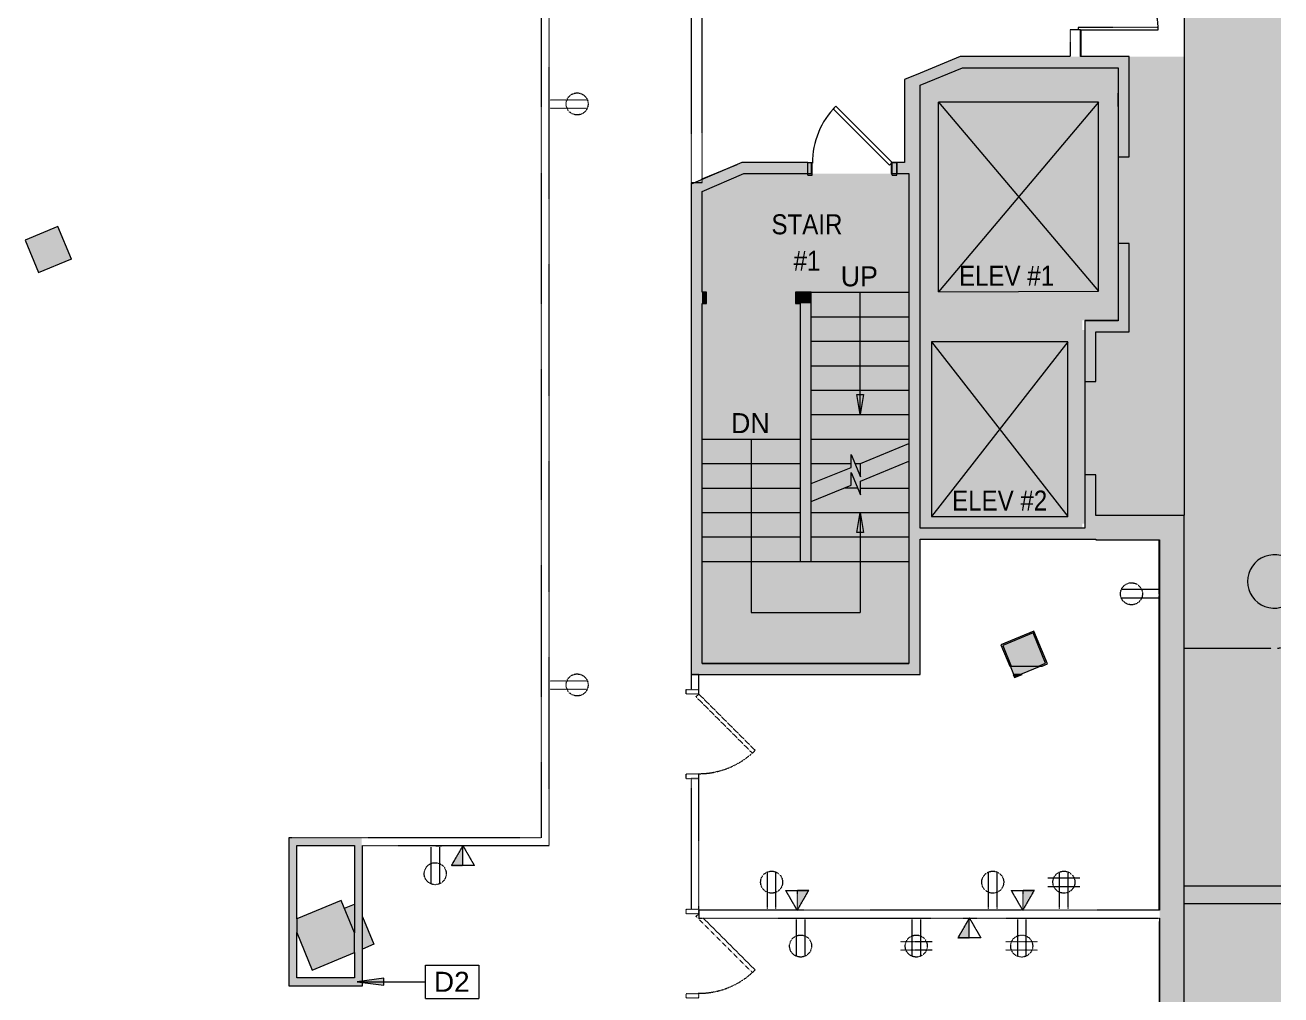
# Model space of a CAD drawing. Header units: inches. Extents: x 488 to 2071, y 800 to 2512.
# Drawn here: x 1506 to 2071, y 1440 to 1876 of the extents above; entities that cross this region are included whole.
import ezdxf

# ---------------------------------------------------------------- set-up
doc = ezdxf.new("R2010")
doc.units = ezdxf.units.IN
doc.header["$MEASUREMENT"] = 0
doc.linetypes.add('Demolished', pattern=[0.1875, 0.125, -0.0625])
doc.linetypes.add('IMPORT-HIDDEN _2_', pattern=[0.375, 0.25, -0.125])
for name, color, linetype, lineweight in [('A-ANNO-KEYN', 231, 'Continuous', 9), ('A-ANNO-NOTE', 131, 'Demolished', 9), ('A-DETL-GENF', 92, 'Continuous', 9), ('A-DOOR', 31, 'Demolished', 9), ('A-DOOR-FRAM', 31, 'Demolished', 20), ('A-Flor-Shel-Evtr', 8, 'Continuous', 9), ('A-Flor-Shel-Strs', 8, 'Continuous', 9), ('A-Flor-Shel-Text', 8, 'Continuous', 9), ('A-Flor-Shel-Tptn', 8, 'Continuous', 9), ('A-WALL', 113, 'Demolished', 9), ('A-Wall-Abov', 8, 'IMPORT-HIDDEN _2_', 9), ('A-WALL-PATT', 111, 'Continuous', 13), ('A-Wall-Shel', 8, 'Continuous', 9), ('A-Wall-Shel-Fill', 8, 'Continuous', 9), ('E-ELEC-FIXT', 91, 'Demolished', 9), ('G-Anno-Ttlb', 8, 'Continuous', 9), ('I-WALL', 2, 'Demolished', 9), ('S-Cols', 8, 'Continuous', 9), ('S-Cols-Fill', 8, 'Continuous', 9)]:
    doc.layers.add(name, color=color, linetype=linetype, lineweight=lineweight)
doc.styles.add('Arial', font='arial.ttf', dxfattribs={"height": 9})
doc.styles.add('Stylus BT', font='stylu.ttf', dxfattribs={"width": 0.9, "height": 9})
doc.styles.add('Stylus BT_2', font='stylu.ttf', dxfattribs={"height": 9})

# ---------------------------------------------------------------- blocks, each defined once
blk = doc.blocks.new('Revit Link EDITED_dwg-5488103-Level 1 DEMOLITION')
at = {"layer": 'A-Wall-Shel-Fill'}
h = blk.add_hatch(color=7, dxfattribs=at)
h.paths.add_polyline_path([(1997.3, 1817.26), (1997.3, 1817.26), (1997.3, 1821.26)], flags=0)
h.paths.add_polyline_path([(1980.8, 1862.29), (1980.8, 1873.79), (1980.39, 1873.79), (1980.39, 1862.29)], flags=0)
h = blk.add_hatch(color=7, dxfattribs=at)
h.paths.add_polyline_path([(1810.3, 1807.1), (1826.08, 1813.8), (1810.3, 1807.27)], flags=0)
h.paths.add_polyline_path([(1810.3, 1805.45), (1810.3, 1807.1), (1806.39, 1805.45), (1810.3, 1805.45)], flags=0)
h.paths.add_polyline_path([(1859.28, 1809.68), (1859.28, 1814.61), (1857.8, 1814.61), (1857.8, 1809.68)], flags=0)
h.paths.add_polyline_path([(1895.28, 1809.68), (1897.8, 1809.68), (1897.8, 1814.61), (1895.28, 1814.61)], flags=0)
blk.add_hatch(color=7, dxfattribs=at).paths.add_polyline_path([(1997.17, 1743.51), (1997.3, 1743.51), (1997.3, 1743.58), (1982.3, 1743.58), (1982.3, 1743.51), (1987.3, 1743.51)], flags=0)
h = blk.add_hatch(color=7, dxfattribs=at)
h.paths.add_polyline_path([(1972.22, 1280.32), (2027.09, 1303.05), (2027.09, 1656.01), (2026.97, 1656.01), (2026.97, 1303.14), (1972.17, 1280.44)], flags=0)
h.paths.add_polyline_path([(1967.97, 1290.6), (2005.83, 1306.29), (2005.5, 1306.29), (1967.92, 1290.72)], flags=0)
h.paths.add_polyline_path([(2015.97, 1322.04), (2015.97, 1474.97), (2015.84, 1474.97), (2015.84, 1322.04)], flags=0)
h.paths.add_polyline_path([(2015.97, 1478.47), (2015.97, 1617.88), (2015.84, 1617.88), (2015.84, 1478.47)], flags=0)
h.paths.add_polyline_path([(2015.97, 1620.63), (2015.97, 1645.02), (2015.84, 1645.02), (2015.84, 1620.63)], flags=0)
h = blk.add_hatch(color=7, dxfattribs=at)
h.paths.add_polyline_path([(1657.5, 1461.02), (1662.62, 1463.14), (1657.5, 1475.43), (1657.5, 1461.53)], flags=0)
h.paths.add_polyline_path([(1654, 1468.36), (1654, 1481.21), (1649.46, 1479.33), (1653.98, 1468.41)], flags=0)
at = {"layer": 'G-Anno-Ttlb'}
for points in [[(1881.3, 1701.31), (1879.8, 1710.31), (1882.8, 1710.31)], [(1879.8, 1648.31), (1881.3, 1657.31), (1882.8, 1648.31)]]:
    blk.add_hatch(color=7, dxfattribs=at).paths.add_polyline_path(points, flags=0)
at = {"layer": 'S-Cols-Fill'}
for points in [[(2067.56, 1614.29), (2069.91, 1614.52), (2070.51, 1614.7), (2070.51, 1637.87), (2069.91, 1638.06), (2067.56, 1638.29), (2065.22, 1638.06), (2062.97, 1637.37), (2060.9, 1636.27), (2059.08, 1634.77), (2057.59, 1632.95), (2056.48, 1630.88), (2055.8, 1628.63), (2055.56, 1626.29), (2055.8, 1623.95), (2056.48, 1621.7), (2057.59, 1619.62), (2059.08, 1617.8), (2060.9, 1616.31), (2062.97, 1615.2), (2065.22, 1614.52)], [(1951.08, 1584.47), (1953.5, 1584.47), (1962.56, 1588.22), (1948.94, 1588.22), (1950.49, 1584.47), (1950.84, 1584.47)]]:
    blk.add_hatch(color=7, dxfattribs=at).paths.add_polyline_path(points, flags=0)
at = {"layer": 'A-Flor-Shel-Evtr', "color": 7}
for p, q in [((1997.31, 1817.26), (1997.31, 1778.26)), ((1974.7, 1733.96), (1913.45, 1655.45)), ((1982.3, 1716.24), (1982.3, 1674.24))]:
    blk.add_line(p, q, dxfattribs=at)
at = {"layer": 'A-Flor-Shel-Evtr', "color": 7, "flags": 128}
for points in [[(1988.55, 1841.79), (1916.55, 1756.54), (1916.55, 1841.79)], [(1916.55, 1756.54), (1988.55, 1756.79), (1988.55, 1841.79), (1916.55, 1841.79), (1988.55, 1756.79)], [(1913.45, 1733.96), (1913.45, 1655.45), (1974.7, 1655.45), (1974.7, 1733.96), (1913.45, 1733.96), (1974.7, 1655.45)]]:
    blk.add_lwpolyline(points, dxfattribs=at)
at = {"layer": 'A-Flor-Shel-Strs', "color": 7}
for p, q in [((1859.3, 1756.31), (1903.3, 1756.31)), ((1859.3, 1745.31), (1903.3, 1745.31)), ((1859.3, 1734.31), (1903.3, 1734.31)), ((1859.3, 1723.31), (1903.3, 1723.31)), ((1859.3, 1712.31), (1903.3, 1712.31)), ((1859.3, 1701.31), (1903.3, 1701.31)), ((1810.3, 1690.31), (1854.3, 1690.31)), ((1859.3, 1690.31), (1903.3, 1690.31)), ((1810.3, 1679.31), (1854.3, 1679.31)), ((1859.3, 1679.31), (1877.3, 1679.31)), ((1879.3, 1679.31), (1881.3, 1679.31)), ((1810.3, 1668.31), (1854.3, 1668.31)), ((1880.3, 1668.31), (1874.3, 1668.31)), ((1881.3, 1668.31), (1903.3, 1668.31)), ((1810.3, 1657.31), (1854.3, 1657.31)), ((1859.3, 1657.31), (1903.3, 1657.31)), ((1810.3, 1646.31), (1854.3, 1646.31)), ((1859.3, 1646.31), (1903.3, 1646.31)), ((1810.3, 1635.31), (1854.3, 1635.31)), ((1859.3, 1635.31), (1903.3, 1635.31))]:
    blk.add_line(p, q, dxfattribs=at)
at = {"layer": 'A-Flor-Shel-Strs', "color": 7, "flags": 128}
for points in [[(1859.3, 1670.31), (1877.3, 1677.56), (1877.3, 1683.31), (1881.55, 1673.31), (1881.55, 1679.31), (1903.3, 1688.31)], [(1859.3, 1662.31), (1877.3, 1669.56), (1877.3, 1675.31), (1881.55, 1665.31), (1881.55, 1671.31), (1903.3, 1680.31)]]:
    blk.add_lwpolyline(points, dxfattribs=at)
at = {"layer": 'A-Wall-Abov', "color": 7}
for p, q in [((2027.09, 1955.6), (2027.09, 1656.01)), ((2027.09, 1596.29), (2066.09, 1596.29)), ((2070.51, 1489.3), (2027.09, 1489.3)), ((2070.51, 1481.29), (2027.09, 1481.29))]:
    blk.add_line(p, q, dxfattribs=at)
blk.add_arc((2065.77, 1626.49), 30.37, 276.0955, 279.0083, dxfattribs=at)
at = {"layer": 'A-Wall-Shel', "color": 7}
for p, q in [((2002.31, 1817.26), (2002.31, 1862.29)), ((1997.3, 1839.83), (1997.3, 1817.26)), ((1810.3, 1807.27), (1826.08, 1813.8)), ((1857.8, 1809.68), (1859.29, 1809.68)), ((1997.3, 1778.26), (1997.3, 1743.58)), ((2015.84, 1620.63), (2015.84, 1645.02)), ((2015.84, 1478.47), (2015.84, 1617.88)), ((1810.3, 1589.47), (1903.3, 1589.47)), ((2015.84, 1473.47), (2015.84, 1322.04))]:
    blk.add_line(p, q, dxfattribs=at)
at = {"layer": 'A-Wall-Shel', "color": 7, "flags": 128}
for points in [[(1980.8, 1862.29), (1980.8, 1873.79), (1980.39, 1873.79)], [(1997.3, 1857.29), (1997.3, 1839.83), (1997.3, 1845.83)], [(1857.8, 1814.61), (1859.28, 1814.61), (1859.28, 1809.68)], [(1897.8, 1814.61), (1895.28, 1814.61), (1895.28, 1809.68), (1897.8, 1809.68)], [(1997.3, 1743.58), (1982.3, 1743.58), (1982.3, 1743.51)], [(1972.17, 1280.44), (1972.22, 1280.32), (2027.09, 1303.05), (2027.09, 1656.01), (2026.97, 1656.01)]]:
    blk.add_lwpolyline(points, dxfattribs=at)
at = {"layer": 'G-Anno-Ttlb', "color": 7}
for p, q in [((1881.3, 1701.31), (1881.3, 1756.31)), ((1881.3, 1701.31), (1879.8, 1710.31)), ((1879.8, 1710.31), (1882.8, 1710.31)), ((1882.8, 1710.31), (1881.3, 1701.31)), ((1879.8, 1648.31), (1881.3, 1657.31)), ((1881.3, 1657.31), (1881.3, 1612.39)), ((1881.3, 1657.31), (1882.8, 1648.31)), ((1882.8, 1648.31), (1879.8, 1648.31))]:
    blk.add_line(p, q, dxfattribs=at)
at = {"layer": 'G-Anno-Ttlb', "color": 7, "flags": 128}
blk.add_lwpolyline([(1832.3, 1690.31), (1832.3, 1612.39), (1881.3, 1612.39)], dxfattribs=at)
at = {"layer": 'S-Cols', "color": 7}
for p, q in [((1950.49, 1584.47), (1948.94, 1588.22)), ((1962.56, 1588.22), (1953.5, 1584.47)), ((1649.46, 1479.33), (1654, 1481.21))]:
    blk.add_line(p, q, dxfattribs=at)
at = {"layer": 'S-Cols', "color": 7, "flags": 128}
blk.add_lwpolyline([(1657.5, 1475.5), (1662.62, 1463.14), (1657.5, 1461.02)], dxfattribs=at)
at = {"layer": 'S-Cols', "color": 7}
blk.add_arc((2067.56, 1626.29), 12, 75.6793, 284.3207, dxfattribs=at)
at = {"layer": 'A-Flor-Shel-Text', "char_height": 9, "attachment_point": 2, "line_spacing_factor": 1.091849}
for s, insert, width, style in [('STAIR\\P#1', (1857.42, 1791.37), 37.8875, 'Stylus BT'), ('UP', (1880.97, 1767.98), 19.6867, 'Stylus BT_2'), ('ELEV #1', (1947.17, 1768.25), 52.8692, 'Stylus BT'), ('DN', (1831.97, 1701.98), 21.0486, 'Stylus BT_2'), ('ELEV #2', (1944.08, 1667.16), 52.8692, 'Stylus BT')]:
    blk.add_mtext(s, dxfattribs=dict(at, insert=insert, width=width, style=style))
blk = doc.blocks.new('Single Flush - OTJ_SOLIDFLUSH_ALUM-5213334-Level 1 DEMOLITION')
at = {"layer": 'A-DOOR', "color": 250, "lineweight": 20}
for p, q in [((-8.65, -25.84), (16.67, -0.51)), ((17.91, -1.75), (-7.42, -27.07)), ((16.67, -0.51), (17.91, -1.75)), ((-7.42, -27.07), (-8.65, -25.84))]:
    blk.add_line(p, q, dxfattribs=at)
at = {"layer": 'A-DOOR', "color": 7}
blk.add_arc((17.91, -1.75), 35.81, 179.5, 225, dxfattribs=at)
at = {"layer": 'A-DOOR-FRAM', "color": 250}
for p, q in [((-20, 4), (-20, -1.75)), ((-20, 4), (-18, 4)), ((-18, 4), (-18, -1.75)), ((18, 4), (18, -1.75)), ((18, 4), (20, 4)), ((20, 4), (20, -1.75)), ((-20, -1.75), (-18, -1.75)), ((18, -1.75), (20, -1.75))]:
    blk.add_line(p, q, dxfattribs=at)
blk = doc.blocks.new('Single Flush - OTJ_SOLIDFLUSH_ALUM-V19-Level 1 DEMOLITION')
at = {"layer": 'A-DOOR', "color": 250, "lineweight": 20}
for p, q in [((-8.65, -25.84), (16.67, -0.51)), ((15.95, -3.7), (-7.42, -27.07)), ((16.67, -0.51), (17.91, -1.75)), ((-7.42, -27.07), (-8.65, -25.84))]:
    blk.add_line(p, q, dxfattribs=at)
at = {"layer": 'A-DOOR', "color": 7}
blk.add_arc((17.91, -1.75), 35.81, 179.5, 225, dxfattribs=at)
at = {"layer": 'A-DOOR-FRAM', "color": 250}
for p, q in [((-20, 4), (-20, -1.75)), ((-20, 4), (-18, 4)), ((-18, 4), (-18, -1.75)), ((18, 4), (18, -1.75)), ((18, 4), (20, 4)), ((20, 4), (20, -1.75)), ((-20, -1.75), (-18, -1.75)), ((18, -1.75), (20, -1.75))]:
    blk.add_line(p, q, dxfattribs=at)
blk = doc.blocks.new('Double Glass Door - Full Rail - Long Pull-5251887-Level 1 DEMOLITION')
at = {"layer": 'A-DOOR', "color": 250, "lineweight": 20}
for p, q in [((-36, 37.26), (-35, 37.26)), ((-36, 2.31), (-36, 37.26)), ((-35, 37.26), (-35, 1.26)), ((35, 37.26), (35, 1.26)), ((36, 37.26), (35, 37.26)), ((36, 2.31), (36, 37.26)), ((-35, 1.26), (-36, 1.26)), ((35, 1.26), (36, 1.26))]:
    blk.add_line(p, q, dxfattribs=at)
at = {"layer": 'A-DOOR', "color": 7}
for centre, start, end in [((-36, 1.26), 359.5, 90), ((36, 1.26), 90, 180.5)]:
    blk.add_arc(centre, 36, start, end, dxfattribs=at)
blk = doc.blocks.new('PS - Power Device _Wall Base_ - Duplex-4862727-Level 1 DEMOLITION')
at = {"layer": 'E-ELEC-FIXT', "color": 7}
for p, q in [((1426.48, 995.66), (1426.4, 995.49)), ((1426.48, 995.66), (1429, 994.57)), ((1428.93, 994.4), (1429, 994.57))]:
    blk.add_line(p, q, dxfattribs=at)
blk = doc.blocks.new('Single Flush - OTJ_SOLIDFLUSH_ALUM-5309654-Level 1 DEMOLITION')
at = {"layer": 'A-DOOR', "color": 55, "linetype": 'Continuous', "lineweight": 20}
for p, q in [((-7.42, 27.82), (-8.65, 26.59)), ((-8.65, 26.59), (16.67, 1.26)), ((17.91, 2.5), (-7.42, 27.82)), ((16.67, 1.26), (17.91, 2.5))]:
    blk.add_line(p, q, dxfattribs=at)
at = {"layer": 'A-DOOR', "linetype": 'Continuous'}
blk.add_arc((17.91, 2.5), 35.81, 135, 180.5, dxfattribs=at)
at = {"layer": 'A-DOOR-FRAM', "color": 55, "linetype": 'Continuous'}
for p, q in [((-20, -3.25), (-20, 2.5)), ((-20, 2.5), (-18, 2.5)), ((-18, -3.25), (-18, 2.5)), ((18, -3.25), (18, 2.5)), ((18, 2.5), (20, 2.5)), ((20, -3.25), (20, 2.5)), ((-20, -3.25), (-18, -3.25)), ((18, -3.25), (20, -3.25))]:
    blk.add_line(p, q, dxfattribs=at)
blk = doc.blocks.new('Keynote Tag - Keynote Number - Boxed-135510-Level 1 DEMOLITION')
at = {"layer": 'A-ANNO-KEYN'}
for p, q in [((-0.125, -0.0792), (-0.125, 0.0781)), ((-0.125, 0.0781), (0.125, 0.0781)), ((0.125, 0.0781), (0.125, -0.0792)), ((-0.125, -0.0792), (0.125, -0.0792))]:
    blk.add_line(p, q, dxfattribs=at)

msp = doc.modelspace()

# ---------------------------------------------------------------- hatches: boundary and pattern name
at = {"layer": 'A-ANNO-KEYN'}
msp.add_hatch(color=256, dxfattribs=at).paths.add_polyline_path([(1655.12, 1446.29), (1667.12, 1444.71), (1667.12, 1447.87)], flags=0)
at = {"layer": 'A-ANNO-NOTE'}
for points in [[(1702.67, 1498.64), (1702.67, 1507.57), (1697.51, 1498.64)], [(1853.09, 1478.4), (1858.24, 1487.34), (1853.09, 1487.34)], [(1954.51, 1478.4), (1959.67, 1487.34), (1954.51, 1487.34)], [(1930.43, 1466.11), (1930.43, 1475.04), (1925.27, 1466.11)]]:
    msp.add_hatch(color=7, dxfattribs=at).paths.add_polyline_path(points, flags=0)
at = {"layer": 'A-DETL-GENF'}
msp.add_hatch(color=9, dxfattribs=at).paths.add_polyline_path([(2027.09, 1388.04), (2059.59, 1388.04), (2059.59, 1392.68), (2070.51, 1392.68), (2070.51, 1614.7), (2069.91, 1614.52), (2067.56, 1614.29), (2065.22, 1614.52), (2062.97, 1615.2), (2060.9, 1616.31), (2059.08, 1617.8), (2057.59, 1619.62), (2056.48, 1621.7), (2055.8, 1623.95), (2055.56, 1626.29), (2055.8, 1628.63), (2056.48, 1630.88), (2057.59, 1632.95), (2059.08, 1634.77), (2060.9, 1636.27), (2062.97, 1637.37), (2065.22, 1638.06), (2067.56, 1638.29), (2069.91, 1638.06), (2070.51, 1637.87), (2070.51, 1971.31), (2069.41, 1970.97), (2067.06, 1970.74), (2064.72, 1970.97), (2062.47, 1971.65), (2060.4, 1972.76), (2058.58, 1974.26), (2057.09, 1976.07), (2055.98, 1978.15), (2055.3, 1980.4), (2055.06, 1982.74), (2055.3, 1985.08), (2055.98, 1987.33), (2057.09, 1989.41), (2058.58, 1991.23), (2060.4, 1992.72), (2062.47, 1993.83), (2064.72, 1994.51), (2067.06, 1994.74), (2069.41, 1994.51), (2070.51, 1994.18), (2070.51, 2213.29), (2059.59, 2213.29), (2059.59, 2217.29), (2027.09, 2217.29), (2027.09, 1957.29), (2026.97, 1957.29), (2026.97, 1862.29), (2002.3, 1862.29), (2002.3, 1817.26), (1999.3, 1817.26), (1999.3, 1778.26), (2002.3, 1778.26), (2002.3, 1738.51), (1987.3, 1738.51), (1987.3, 1716.24), (1982.3, 1716.24), (1982.3, 1739.29), (1981.3, 1739.29), (1981.3, 1652.29), (1982.3, 1652.29), (1982.3, 1674.24), (1987.3, 1674.24), (1987.3, 1656.02), (2027.09, 1656.01), (2027.09, 1449.17)], flags=0)
h = msp.add_hatch(color=9, dxfattribs=at)
h.paths.add_polyline_path([(1810.32, 1589.47), (1903.3, 1589.47), (1903.29, 1809.65), (1829.08, 1809.65), (1810.3, 1801.67), (1810.3, 1756.31), (1812.3, 1756.31), (1812.3, 1751.31), (1810.3, 1751.31), (1810.31, 1589.47)], flags=0)
h.paths.add_polyline_path([(1854.3, 1635.31), (1854.3, 1751.31), (1852.3, 1751.31), (1852.3, 1756.31), (1859.3, 1756.31), (1859.3, 1635.31), (1856.13, 1635.31)], flags=0)
h.paths.add_polyline_path([(1908.3, 1650.27), (1981.3, 1650.27), (1981.3, 1743.77), (1997.3, 1743.77), (1997.3, 1778.26), (1999.3, 1778.26), (1999.3, 1817.26), (1997.3, 1817.26), (1997.3, 1857.29), (1927.29, 1857.29), (1908.3, 1849.42), (1908.3, 1653.92)], flags=0)
at = {"layer": 'A-WALL', "linetype": 'Continuous'}
for points in [[(1511.89, 1765.23), (1526.42, 1771.25), (1526.51, 1771.05), (1526.75, 1771.15), (1520.63, 1785.93), (1505.85, 1779.81), (1511.88, 1765.25)], [(1634.99, 1451.54), (1654, 1459.42), (1653.98, 1468.41), (1647.98, 1482.9), (1628, 1474.63), (1628, 1468.41), (1634.42, 1452.91)]]:
    msp.add_hatch(color=250, dxfattribs=at).paths.add_polyline_path(points, flags=0)
h = msp.add_hatch(color=250, dxfattribs=at)
h.paths.add_polyline_path([(1951.08, 1583.88), (1952.52, 1584.47), (1950.84, 1584.47)], flags=0)
h.paths.add_polyline_path([(1959.07, 1588.22), (1961.59, 1588.22), (1964.71, 1589.52), (1959.07, 1603.14), (1945.44, 1597.5), (1949.29, 1588.22)], flags=0)
at = {"layer": 'A-WALL-PATT', "lineweight": 9}
for points in [[(1908.3, 1849.42), (1939.36, 1862.29), (1926.3, 1862.29), (1908.3, 1854.83), (1908.3, 1851.93)], [(1997.3, 1857.29), (2002.3, 1857.29), (2002.3, 1862.29), (1939.36, 1862.29), (1927.29, 1857.29), (1980.8, 1857.29)], [(1908.3, 1814.65), (1908.3, 1854.83), (1901.3, 1851.93), (1901.32, 1814.65), (1905.12, 1814.65)], [(2002.3, 1817.26), (2002.3, 1817.26), (2002.3, 1857.29), (1997.3, 1857.26), (1997.3, 1817.26)], [(1810.3, 1801.67), (1829.08, 1809.65), (1816.29, 1809.65), (1810.3, 1807.1), (1810.3, 1801.95)], [(1908.3, 1589.46), (1908.3, 1809.65), (1903.3, 1809.65), (1903.31, 1589.46)], [(1810.3, 1584.45), (1810.3, 1805.45), (1806.39, 1805.45), (1805.3, 1804.98), (1805.3, 1584.45), (1810.3, 1584.45)], [(1997.3, 1738.51), (2002.3, 1738.51), (2002.3, 1778.26), (1997.3, 1778.26), (1997.3, 1738.58)], [(1810.3, 1751.31), (1812.3, 1751.31), (1812.3, 1756.31), (1810.3, 1756.31), (1810.3, 1751.31)], [(1852.3, 1751.31), (1859.3, 1751.31), (1859.3, 1756.31), (1852.3, 1756.31)], [(1854.3, 1635.31), (1859.3, 1635.31), (1859.3, 1751.31), (1854.3, 1751.31), (1854.3, 1665.58)], [(1987.28, 1738.51), (1997.3, 1738.51), (1997.3, 1743.51), (1982.3, 1743.51), (1982.3, 1738.51), (1987.17, 1738.51)], [(1987.3, 1716.24), (1987.28, 1738.51), (1982.3, 1738.51), (1982.3, 1716.24)], [(1987.3, 1645.27), (1987.3, 1674.24), (1982.3, 1674.24), (1982.3, 1645.27)], [(2015.84, 1645.02), (2015.97, 1645.02), (2015.97, 1656.02), (1987.3, 1656.01), (1987.3, 1645.02), (2015.58, 1645.02)], [(2015.97, 1310.49), (2026.97, 1315.04), (2026.97, 1656.01), (2015.97, 1656.01), (2015.97, 1315.04)], [(1908.3, 1645.27), (1982.3, 1645.27), (1982.3, 1650.27), (1908.3, 1650.27)], [(1872.7, 1584.46), (1908.3, 1584.47), (1908.3, 1589.46), (1810.3, 1589.46), (1810.3, 1584.46), (1859.3, 1584.46)], [(1624.5, 1448), (1628, 1448), (1628, 1511), (1624.5, 1511), (1624.5, 1449.17)], [(1654, 1507.5), (1657.25, 1507.5), (1657.25, 1511), (1628, 1511), (1628, 1507.5), (1649.05, 1507.5)], [(1657.5, 1448), (1657.5, 1507.5), (1654, 1507.5), (1654, 1448), (1655.81, 1448)], [(1655.81, 1444.5), (1657.5, 1444.5), (1657.5, 1448), (1624.5, 1448), (1624.5, 1444.5), (1654, 1444.5)]]:
    msp.add_hatch(color=7, dxfattribs=at).paths.add_polyline_path(points, flags=0)
h = msp.add_hatch(color=7, dxfattribs=at)
h.paths.add_polyline_path([(1852.3, 1809.65), (1857.8, 1809.68), (1857.8, 1814.65), (1827.99, 1814.61), (1816.29, 1809.65), (1829.08, 1809.65)], flags=0)
h.paths.add_polyline_path([(1908.3, 1809.65), (1908.3, 1814.65), (1897.8, 1814.61), (1897.8, 1809.65), (1903.3, 1809.65)], flags=0)
at = {"layer": 'A-WALL-PATT'}
for points in [[(1949.29, 1588.22), (1945.44, 1597.5), (1959.07, 1603.14), (1964.71, 1589.52), (1961.59, 1588.22), (1963.22, 1588.22), (1965.53, 1589.18), (1959.41, 1603.96), (1944.63, 1597.84), (1948.61, 1588.22), (1948.94, 1588.22)], [(1950.75, 1583.06), (1954.16, 1584.47), (1952.52, 1584.47), (1951.08, 1583.88), (1950.84, 1584.47), (1950.16, 1584.47), (1950.6, 1583.41)]]:
    msp.add_hatch(color=250, dxfattribs=at).paths.add_polyline_path(points, flags=0)

# ---------------------------------------------------------------- linework, layer by layer
at = {"layer": 'A-ANNO-KEYN'}
for p, q in [((1667.12, 1447.87), (1655.12, 1446.29)), ((1655.12, 1446.29), (1667.12, 1444.71)), ((1655.12, 1446.29), (1685.94, 1446.29)), ((1667.12, 1444.71), (1667.12, 1447.87))]:
    msp.add_line(p, q, dxfattribs=at)
at = {"layer": 'A-ANNO-NOTE', "color": 7}
for p, q in [((1742.11, 1842.91), (1758.64, 1842.91)), ((1742.11, 1842.91), (1758.64, 1842.91)), ((1742.11, 1839.08), (1758.64, 1839.08)), ((2015.32, 1622.66), (1998.79, 1622.66)), ((2015.32, 1618.83), (1998.79, 1618.83)), ((2015.32, 1618.83), (1998.79, 1618.83)), ((1742.11, 1581.68), (1758.64, 1581.68)), ((1742.11, 1581.68), (1758.64, 1581.68)), ((1742.11, 1577.84), (1758.64, 1577.84)), ((1688.34, 1506.85), (1688.34, 1490.32)), ((1692.18, 1506.85), (1692.18, 1490.32)), ((1692.18, 1506.85), (1692.18, 1490.32)), ((1702.67, 1507.57), (1697.51, 1498.64)), ((1702.67, 1507.57), (1697.51, 1498.64)), ((1702.71, 1507.5), (1697.55, 1498.57)), ((1699.71, 1507.5), (1705.71, 1507.5)), ((1702.67, 1498.64), (1702.67, 1507.57)), ((1702.67, 1507.57), (1707.83, 1498.64)), ((1702.71, 1507.5), (1707.86, 1498.57)), ((1697.51, 1498.64), (1702.67, 1498.64)), ((1707.83, 1498.64), (1697.51, 1498.64)), ((1707.86, 1498.57), (1697.55, 1498.57)), ((1839.62, 1479.12), (1839.62, 1495.65)), ((1839.62, 1479.12), (1839.62, 1495.65)), ((1843.46, 1479.12), (1843.46, 1495.65)), ((1939.05, 1479.12), (1939.05, 1495.65)), ((1939.05, 1479.12), (1939.05, 1495.65)), ((1942.88, 1479.12), (1942.88, 1495.65)), ((1965.79, 1493), (1980.14, 1493)), ((1971.05, 1479.12), (1971.05, 1495.65)), ((1974.88, 1479.12), (1974.88, 1495.65)), ((1853.05, 1478.47), (1847.89, 1487.4)), ((1847.89, 1487.4), (1858.2, 1487.4)), ((1853.09, 1478.4), (1847.93, 1487.34)), ((1847.93, 1487.34), (1858.24, 1487.34)), ((1853.05, 1478.47), (1858.2, 1487.4)), ((1853.09, 1478.4), (1858.24, 1487.34)), ((1858.24, 1487.34), (1853.09, 1487.34)), ((1853.09, 1487.34), (1853.09, 1478.4)), ((1853.09, 1478.4), (1858.24, 1487.34)), ((1954.47, 1478.47), (1949.31, 1487.4)), ((1949.31, 1487.4), (1959.63, 1487.4)), ((1954.51, 1478.4), (1949.35, 1487.34)), ((1949.35, 1487.34), (1959.67, 1487.34)), ((1954.47, 1478.47), (1959.63, 1487.4)), ((1954.51, 1478.4), (1959.67, 1487.34)), ((1959.67, 1487.34), (1954.51, 1487.34)), ((1954.51, 1487.34), (1954.51, 1478.4)), ((1954.51, 1478.4), (1959.67, 1487.34)), ((1965.79, 1489.17), (1980.14, 1489.17)), ((1856.05, 1478.47), (1850.05, 1478.47)), ((1852.64, 1474.32), (1852.64, 1457.79)), ((1856.47, 1474.32), (1856.47, 1457.79)), ((1856.47, 1474.32), (1856.47, 1457.79)), ((1904.64, 1474.32), (1904.64, 1457.79)), ((1908.47, 1474.32), (1908.47, 1457.79)), ((1930.43, 1475.04), (1925.27, 1466.11)), ((1930.43, 1475.04), (1925.27, 1466.11)), ((1930.47, 1474.97), (1925.31, 1466.04)), ((1927.47, 1474.97), (1933.47, 1474.97)), ((1930.43, 1466.11), (1930.43, 1475.04)), ((1930.43, 1475.04), (1935.59, 1466.11)), ((1930.47, 1474.97), (1935.63, 1466.04)), ((1957.47, 1478.47), (1951.47, 1478.47)), ((1952.06, 1474.32), (1952.06, 1457.79)), ((1955.89, 1474.32), (1955.89, 1457.79)), ((1913.73, 1464.27), (1899.38, 1464.27)), ((1925.27, 1466.11), (1930.43, 1466.11)), ((1935.59, 1466.11), (1925.27, 1466.11)), ((1935.63, 1466.04), (1925.31, 1466.04)), ((1961.15, 1464.27), (1946.8, 1464.27)), ((1913.73, 1460.44), (1899.38, 1460.44)), ((1961.15, 1460.44), (1946.8, 1460.44))]:
    msp.add_line(p, q, dxfattribs=at)
for centre in [(1754.07, 1840.99), (2003.35, 1620.74), (1754.07, 1579.76), (1690.26, 1494.89), (1841.54, 1491.09), (1940.96, 1491.09), (1972.96, 1491.09), (1854.56, 1462.36), (1906.56, 1462.36), (1953.98, 1462.36)]:
    msp.add_circle(centre, 4.95, dxfattribs=at)
at = {"layer": 'A-WALL', "color": 250, "lineweight": 20}
for p, q in [((1975.76, 1874.29), (1975.76, 1862.29)), ((1980.39, 1874.29), (1975.76, 1874.29)), ((1980.39, 1862.29), (1980.39, 1874.29))]:
    msp.add_line(p, q, dxfattribs=at)
at = {"layer": 'A-WALL', "color": 55, "linetype": 'Continuous', "lineweight": 20}
for p, q in [((1908.3, 1854.83), (1901.3, 1851.93)), ((1901.3, 1851.93), (1901.3, 1814.65)), ((1908.3, 1814.65), (1908.3, 1849.42)), ((1520.63, 1785.93), (1505.85, 1779.81)), ((1526.75, 1771.15), (1520.63, 1785.93)), ((1505.85, 1779.81), (1511.89, 1765.23)), ((1511.89, 1765.23), (1526.42, 1771.25)), ((1526.42, 1771.25), (1526.51, 1771.05)), ((1526.51, 1771.05), (1526.75, 1771.15)), ((2015.97, 1656.02), (1987.3, 1656.02)), ((2026.97, 1656.01), (2015.97, 1656.01)), ((2026.97, 1303.14), (2026.97, 1656.01)), ((1987.3, 1645.27), (1987.3, 1645.02)), ((1987.3, 1645.02), (2015.97, 1645.02)), ((2015.97, 1645.02), (2015.97, 1478.47)), ((1959.41, 1603.96), (1944.63, 1597.84)), ((1965.53, 1589.18), (1959.41, 1603.96)), ((1944.63, 1597.84), (1948.61, 1588.22)), ((1948.61, 1588.22), (1963.22, 1588.22)), ((1963.22, 1588.22), (1965.53, 1589.18)), ((1954.16, 1584.47), (1950.16, 1584.47)), ((1950.16, 1584.47), (1950.75, 1583.06)), ((1950.75, 1583.06), (1954.16, 1584.47)), ((1647.98, 1482.9), (1628, 1474.63)), ((1654, 1468.36), (1647.98, 1482.9)), ((2015.97, 1474.97), (2015.97, 1310.49)), ((1628, 1468.41), (1634.99, 1451.54)), ((1634.99, 1451.54), (1654, 1459.42))]:
    msp.add_line(p, q, dxfattribs=at)
at = {"layer": 'A-WALL', "color": 10, "lineweight": 13}
msp.add_line((1805.3, 1805.45), (1805.3, 1804.98), dxfattribs=at)
at = {"layer": 'A-WALL', "color": 135, "linetype": 'Continuous', "lineweight": 13}
for p, q in [((1959.07, 1603.14), (1945.44, 1597.5)), ((1964.71, 1589.52), (1959.07, 1603.14)), ((1945.44, 1597.5), (1949.29, 1588.22)), ((1961.59, 1588.22), (1964.71, 1589.52)), ((1950.84, 1584.47), (1951.08, 1583.88)), ((1951.08, 1583.88), (1952.52, 1584.47))]:
    msp.add_line(p, q, dxfattribs=at)
at = {"layer": 'A-WALL', "linetype": 'Continuous'}
for p, q in [((1628, 1474.63), (1628, 1468.41)), ((1654, 1459.42), (1654, 1468.36))]:
    msp.add_line(p, q, dxfattribs=at)
at = {"layer": 'I-WALL', "color": 250, "lineweight": 20}
for p, q in [((1741.46, 1507.5), (1741.46, 1954.99)), ((1737.96, 1906.74), (1737.96, 1511)), ((1805.3, 1903.6), (1805.3, 1805.45)), ((1810.3, 1805.45), (1810.3, 1901.93)), ((1808.8, 1584.45), (1805.3, 1584.45)), ((1808.8, 1577.75), (1808.8, 1584.45)), ((1805.3, 1577.75), (1808.8, 1577.75)), ((1808.8, 1537.75), (1805.3, 1537.75)), ((1805.3, 1537.75), (1805.3, 1479.02)), ((1808.8, 1479.02), (1808.8, 1537.75)), ((1737.96, 1511), (1624.5, 1511)), ((1657.5, 1507.5), (1741.46, 1507.5)), ((1805.3, 1479.02), (1808.8, 1479.02)), ((2015.97, 1478.47), (1808.8, 1478.47)), ((1808.8, 1478.47), (1808.8, 1474.97)), ((1808.8, 1474.97), (2015.97, 1474.97))]:
    msp.add_line(p, q, dxfattribs=at)
at = {"layer": 'I-WALL', "color": 55, "linetype": 'Continuous', "lineweight": 20}
for p, q in [((1926.3, 1862.29), (1908.3, 1854.83)), ((1975.76, 1862.29), (1926.3, 1862.29)), ((2002.3, 1862.29), (1980.39, 1862.29)), ((2002.3, 1817.26), (2002.3, 1862.29)), ((1908.3, 1849.42), (1927.29, 1857.29)), ((1927.29, 1857.29), (1997.3, 1857.29)), ((1997.3, 1857.29), (1997.3, 1817.26)), ((1828.07, 1814.65), (1805.3, 1804.98)), ((1857.8, 1814.65), (1828.07, 1814.65)), ((1857.8, 1809.65), (1857.8, 1814.65)), ((1901.3, 1814.65), (1897.8, 1814.65)), ((1897.8, 1814.65), (1897.8, 1809.65)), ((1908.3, 1650.27), (1908.3, 1814.65)), ((1997.3, 1817.26), (2002.3, 1817.26)), ((1810.3, 1801.67), (1829.08, 1809.65)), ((1829.08, 1809.65), (1857.8, 1809.65)), ((1897.8, 1809.65), (1903.3, 1809.65)), ((1903.3, 1809.65), (1903.3, 1589.46)), ((1810.3, 1805.45), (1805.3, 1805.45)), ((1805.3, 1804.98), (1805.3, 1577.75)), ((1810.3, 1756.31), (1810.3, 1801.67)), ((1997.3, 1778.26), (1997.3, 1743.51)), ((2002.3, 1778.26), (1997.3, 1778.26)), ((2002.3, 1738.51), (2002.3, 1778.26)), ((1812.3, 1756.31), (1810.3, 1756.31)), ((1812.3, 1751.31), (1812.3, 1756.31)), ((1859.3, 1756.31), (1852.3, 1756.31)), ((1852.3, 1756.31), (1852.3, 1751.31)), ((1859.3, 1635.31), (1859.3, 1756.31)), ((1810.3, 1589.46), (1810.3, 1751.31)), ((1810.3, 1751.31), (1812.3, 1751.31)), ((1852.3, 1751.31), (1854.3, 1751.31)), ((1854.3, 1751.31), (1854.3, 1635.31)), ((1997.3, 1743.51), (1982.3, 1743.51)), ((1982.3, 1743.51), (1982.3, 1716.24)), ((1987.3, 1738.51), (2002.3, 1738.51)), ((1987.3, 1716.24), (1987.3, 1738.51)), ((1982.3, 1716.24), (1987.3, 1716.24)), ((1982.3, 1674.24), (1982.3, 1650.27)), ((1987.3, 1674.24), (1982.3, 1674.24)), ((1987.3, 1656.02), (1987.3, 1674.24)), ((1982.3, 1650.27), (1908.3, 1650.27)), ((1908.3, 1584.46), (1908.3, 1645.27)), ((1908.3, 1645.27), (1987.3, 1645.27)), ((1854.3, 1635.31), (1859.3, 1635.31)), ((1903.3, 1589.46), (1810.3, 1589.46)), ((1805.3, 1584.45), (1810.3, 1584.45)), ((1810.3, 1584.45), (1810.3, 1584.46)), ((1810.3, 1584.46), (1908.3, 1584.46)), ((1624.5, 1511), (1624.5, 1444.5)), ((1628, 1474.63), (1628, 1507.5)), ((1628, 1507.5), (1654, 1507.5)), ((1654, 1507.5), (1654, 1468.36)), ((1657.5, 1444.5), (1657.5, 1507.5)), ((1628, 1448), (1628, 1468.41)), ((1654, 1459.42), (1654, 1448)), ((1654, 1448), (1628, 1448)), ((1624.5, 1444.5), (1657.5, 1444.5))]:
    msp.add_line(p, q, dxfattribs=at)
at = {"layer": 'I-WALL', "linetype": 'Continuous'}
msp.add_line((1805.3, 1805.45), (1805.3, 1804.98), dxfattribs=at)

# ---------------------------------------------------------------- block references
at = {"layer": 'A-ANNO-KEYN', "xscale": 95.99999999999994, "yscale": 95.99999999999994, "zscale": 95.99999999999994}
msp.add_blockref('Keynote Tag - Keynote Number - Boxed-135510-Level 1 DEMOLITION', (1697.94, 1446.34), dxfattribs=at)
at = {"layer": 'A-DOOR', "color": 7}
for name, p, rotation in [('Double Glass Door - Full Rail - Long Pull-5251887-Level 1 DEMOLITION', (1978.08, 1910.29), 270), ('Single Flush - OTJ_SOLIDFLUSH_ALUM-5213334-Level 1 DEMOLITION', (1807.05, 1557.75), 90), ('Single Flush - OTJ_SOLIDFLUSH_ALUM-V19-Level 1 DEMOLITION', (1807.05, 1459.02), 90)]:
    msp.add_blockref(name, p, dxfattribs=dict(at, rotation=rotation))
at = {"layer": 'A-DOOR', "linetype": 'Continuous', "lineweight": 13}
msp.add_blockref('Single Flush - OTJ_SOLIDFLUSH_ALUM-5309654-Level 1 DEMOLITION', (1877.8, 1812.15), dxfattribs=at)
at = {"layer": 'A-Flor-Shel-Tptn', "color": 7}
msp.add_blockref('Revit Link EDITED_dwg-5488103-Level 1 DEMOLITION', (0, 0), dxfattribs=at)
at = {"layer": 'E-ELEC-FIXT', "color": 7}
for p, rotation in [((3495.76, 703.63), 113.3801695892027), ((2607.37, 2987.29), 203.3801695892026)]:
    msp.add_blockref('PS - Power Device _Wall Base_ - Duplex-4862727-Level 1 DEMOLITION', p, dxfattribs=dict(at, rotation=rotation))

# ---------------------------------------------------------------- texts
at = {"layer": 'A-ANNO-KEYN', "insert": (1689.66, 1450.79), "char_height": 9, "width": 19.695, "attachment_point": 1, "style": 'Arial'}
msp.add_mtext('D2', dxfattribs=at)

doc.saveas('drawing.dxf')
